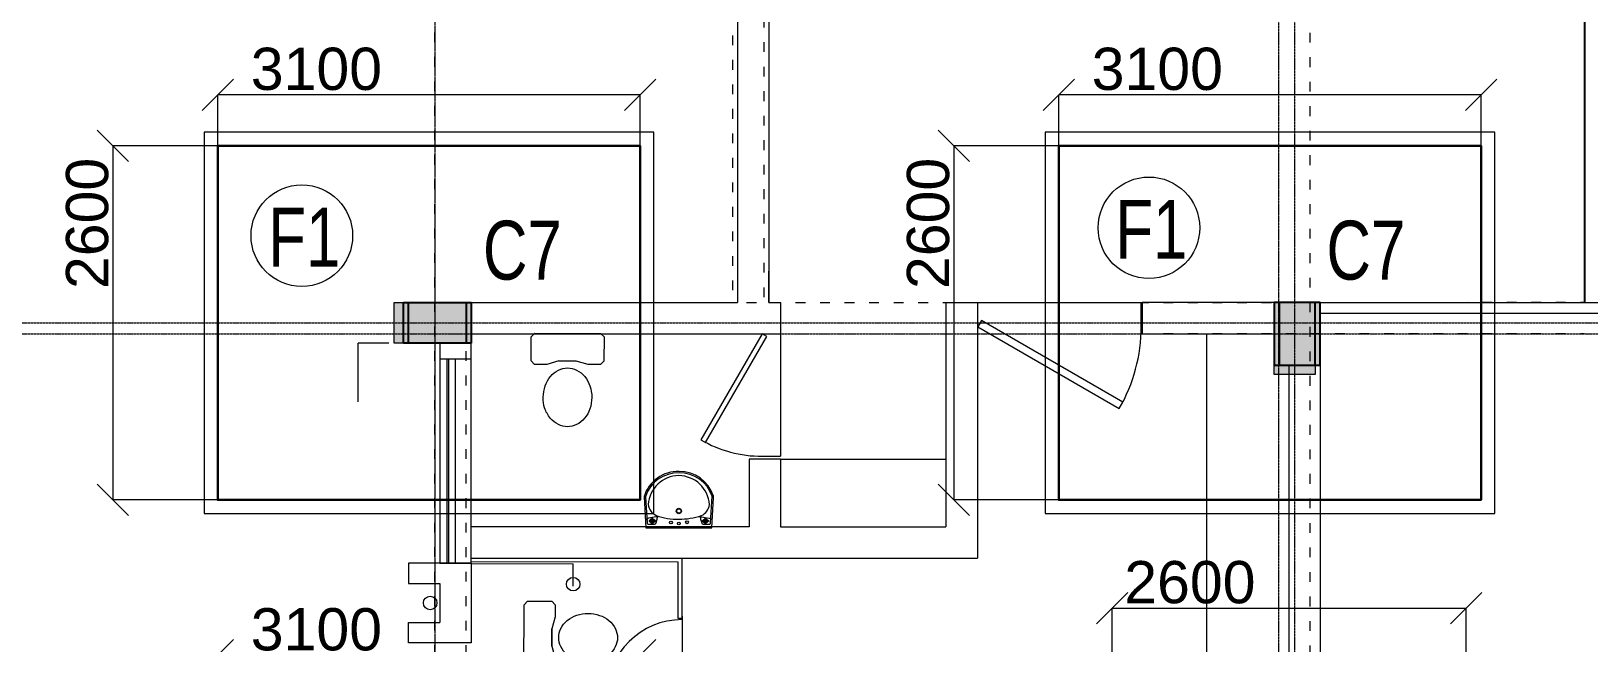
# Model space of a CAD drawing. Header units: inches. Extents: x 719368 to 6315912, y -2624014 to 446967.
# Drawn here: x 5928346 to 5939779, y -2136000 to -2131508 of the extents above; entities that cross this region are included whole.
import ezdxf
from ezdxf.lldxf.tags import DXFTag

# ---------------------------------------------------------------- set-up
doc = ezdxf.new("R2010")
doc.units = ezdxf.units.IN
doc.header["$LTSCALE"] = 20
doc.header["$MEASUREMENT"] = 0
doc.header["$PDMODE"] = 3
for name, pattern in [('ACAD_ISO03W100', [30, 12, -18]), ('CENTER', [2, 1.25, -0.25, 0.25, -0.25]), ('CENTER2', [1.125, 0.75, -0.125, 0.125, -0.125]), ('DASHED2', [0.375, 0.25, -0.125])]:
    doc.linetypes.add(name, pattern=pattern)
doc.layers.get('0').update_dxf_attribs({"color": 51, "lineweight": 30})
doc.layers.get('Defpoints').update_dxf_attribs({"lineweight": 25})
for name, color, linetype, lineweight in [('COL HATCH', 254, 'Continuous', 5), ('COL.FILL', 6, 'Continuous', 20), ('COLUMN', 2, 'Continuous', 25), ('CUBICAL TOILET', 160, 'Continuous', 9), ('DIM', 7, 'Continuous', 13), ('DOOR', 43, 'Continuous', 13), ('FIXTURE', 15, 'DASHDOT', 9), ('FOOTING', 73, 'Continuous', 30), ('Furniture', 13, 'Continuous', 13), ('GRID', 202, 'CENTER', 5), ('HACHE', 6, 'Continuous', 9), ('HIDDEN', 181, 'ACAD_ISO03W100', 18), ('PROJ.', 30, 'DASHED2', 13), ('Railing', 34, 'Continuous', 20), ('STAIR', 4, 'Continuous', 25), ('Text', 7, 'Continuous', 15), ('Ventilator', 6, 'DASHED', 20), ('WALL', 1, 'Continuous', 18), ('Window-Wall', 7, 'Continuous', 20)]:
    doc.layers.add(name, color=color, linetype=linetype, lineweight=lineweight)
doc.layers.add('expension joint', color=248, linetype='Continuous')
doc.styles.add('BOLD', font='arial.ttf')
doc.styles.add('DIM SUMBI', font='arial.ttf')
tags = doc.linetypes.add('DASHDOT', pattern=[1, 0.5, -0.25, 0, -0.25]).pattern_tags.tags
tags[10:11] = [DXFTag(74, 4), DXFTag(75, 0), DXFTag(340, '0'), DXFTag(46, 1.0), DXFTag(50, 0.0), DXFTag(44, 0.0), DXFTag(45, 0.0)]
tags[8:9] = [DXFTag(74, 4), DXFTag(75, 0), DXFTag(340, '0'), DXFTag(46, 1.0), DXFTag(50, 0.0), DXFTag(44, 0.0), DXFTag(45, 0.0)]
tags[6:7] = [DXFTag(74, 4), DXFTag(75, 0), DXFTag(340, '0'), DXFTag(46, 1.0), DXFTag(50, 0.0), DXFTag(44, 0.0), DXFTag(45, 0.0)]
tags[4:5] = [DXFTag(74, 4), DXFTag(75, 0), DXFTag(340, '0'), DXFTag(46, 1.0), DXFTag(50, 0.0), DXFTag(44, 0.0), DXFTag(45, 0.0)]
tags = doc.linetypes.add('DASHED', pattern=[0.75, 0.5, -0.25]).pattern_tags.tags
tags[6:7] = [DXFTag(74, 4), DXFTag(75, 0), DXFTag(340, '0'), DXFTag(46, 1.0), DXFTag(50, 0.0), DXFTag(44, 0.0), DXFTag(45, 0.0)]
tags[4:5] = [DXFTag(74, 4), DXFTag(75, 0), DXFTag(340, '0'), DXFTag(46, 1.0), DXFTag(50, 0.0), DXFTag(44, 0.0), DXFTag(45, 0.0)]
doc.dimstyles.new('PL1', dxfattribs={"dimtxt": 275, "dimasz": 230, "dimexe": 0.18, "dimexo": 12, "dimgap": 30, "dimtad": 1, "dimjust": 1, "dimdec": 0, "dimzin": 0, "dimdsep": 46, "dimtxsty": 'BOLD', "dimblk": 'OBLIQUE', "dimcen": 0.09, "dimclrd": 256, "dimclre": 256, "dimadec": 0, "dimazin": 0, "dimtfac": 1, "dimtdec": 0, "dimtofl": 0, "dimtmove": 0, "dimatfit": 3, "dimfxl": 0.18, "dimtolj": 1, "dimtzin": 0, "dimlwd": -1, "dimlwe": -1, "dimarcsym": 0})

# ---------------------------------------------------------------- blocks, each defined once
blk = doc.blocks.new('CU')
at = {"layer": 'WALL', "linetype": 'CENTER2'}
h = blk.add_hatch(color=256, dxfattribs=at)
h.dxf.hatch_style = 1
h.paths.add_polyline_path([(0, 0.035), (0, -0.265), (0.46, -0.265), (0.46, 0.035)])
at = {"layer": 'COLUMN', "linetype": 'CENTER2'}
blk.add_lwpolyline([(0, 0.035), (0, -0.265), (0.46, -0.265), (0.46, 0.035), (0, 0.035)], dxfattribs=at)
blk = doc.blocks.new('_Oblique')
at = {"layer": 'STAIR', "color": 0, "lineweight": -2}
blk.add_line((-0.5, -0.5), (0.5, 0.5), dxfattribs=at)
blk = doc.blocks.new('*D198')
at = {"layer": 'Defpoints', "color": 0, "transparency": 16777216}
for p in [(5929716, -2136091), (5929716, -2136703), (5932816, -2136711)]:
    blk.add_point(p, dxfattribs=at)
at = {"layer": 'DIM', "transparency": 16777216}
for p, q in [((5929716, -2136691), (5929716, -2136091)), ((5932816, -2136091), (5929716, -2136091)), ((5932816, -2136699), (5932816, -2136091))]:
    blk.add_line(p, q, dxfattribs=at)
at = {"layer": 'DIM', "transparency": 16777216, "xscale": 230, "yscale": 230, "zscale": 230, "rotation": 180}
blk.add_blockref('_Oblique', (5929716, -2136091), dxfattribs=at)
at = {"layer": 'DIM', "transparency": 16777216, "xscale": 230, "yscale": 230, "zscale": 230}
blk.add_blockref('_Oblique', (5932816, -2136091), dxfattribs=at)
at = {"layer": 'DIM', "color": 0, "transparency": 16777216, "insert": (5930440, -2135902), "char_height": 310, "attachment_point": 5, "style": 'BOLD'}
blk.add_mtext('\\A1;3100', dxfattribs=at)
blk = doc.blocks.new('*D199')
at = {"layer": 'Defpoints', "color": 0, "transparency": 16777216}
for p in [(5929956, -2132350), (5928947, -2134950), (5929929, -2134950)]:
    blk.add_point(p, dxfattribs=at)
at = {"layer": 'DIM', "transparency": 16777216}
for p, q in [((5929944, -2132350), (5928947, -2132350)), ((5928947, -2132350), (5928947, -2134950)), ((5929917, -2134950), (5928947, -2134950))]:
    blk.add_line(p, q, dxfattribs=at)
at = {"layer": 'DIM', "transparency": 16777216, "xscale": 230, "yscale": 230, "zscale": 230}
for p, rotation in [((5928947, -2132350), 90), ((5928947, -2134950), 270)]:
    blk.add_blockref('_Oblique', p, dxfattribs=dict(at, rotation=rotation))
at = {"layer": 'DIM', "color": 0, "transparency": 16777216, "insert": (5928759, -2132920), "char_height": 310, "attachment_point": 5, "rotation": 90, "style": 'BOLD'}
blk.add_mtext('\\A1;2600', dxfattribs=at)
blk = doc.blocks.new('*D200')
at = {"layer": 'Defpoints', "color": 0, "transparency": 16777216}
for p in [(5929716, -2131976), (5929716, -2132588), (5932816, -2132596)]:
    blk.add_point(p, dxfattribs=at)
at = {"layer": 'DIM', "transparency": 16777216}
for p, q in [((5929716, -2132576), (5929716, -2131976)), ((5932816, -2131976), (5929716, -2131976)), ((5932816, -2132584), (5932816, -2131976))]:
    blk.add_line(p, q, dxfattribs=at)
at = {"layer": 'DIM', "transparency": 16777216, "xscale": 230, "yscale": 230, "zscale": 230, "rotation": 180}
blk.add_blockref('_Oblique', (5929716, -2131976), dxfattribs=at)
at = {"layer": 'DIM', "transparency": 16777216, "xscale": 230, "yscale": 230, "zscale": 230}
blk.add_blockref('_Oblique', (5932816, -2131976), dxfattribs=at)
at = {"layer": 'DIM', "color": 0, "transparency": 16777216, "insert": (5930440, -2131787), "char_height": 310, "attachment_point": 5, "style": 'BOLD'}
blk.add_mtext('\\A1;3100', dxfattribs=at)
blk = doc.blocks.new('*D209')
at = {"layer": 'Defpoints', "color": 0, "transparency": 16777216}
for p in [(5938880, -2135744), (5938880, -2136428), (5936280, -2136454)]:
    blk.add_point(p, dxfattribs=at)
at = {"layer": 'DIM', "transparency": 16777216}
for p, q in [((5936280, -2136442), (5936280, -2135744)), ((5936280, -2135744), (5938880, -2135744)), ((5938880, -2136416), (5938880, -2135744))]:
    blk.add_line(p, q, dxfattribs=at)
at = {"layer": 'DIM', "transparency": 16777216, "xscale": 230, "yscale": 230, "zscale": 230, "rotation": 180}
blk.add_blockref('_Oblique', (5936280, -2135744), dxfattribs=at)
at = {"layer": 'DIM', "transparency": 16777216, "xscale": 230, "yscale": 230, "zscale": 230}
blk.add_blockref('_Oblique', (5938880, -2135744), dxfattribs=at)
at = {"layer": 'DIM', "color": 0, "transparency": 16777216, "insert": (5936851, -2135556), "char_height": 310, "attachment_point": 5, "style": 'BOLD'}
blk.add_mtext('\\A1;2600', dxfattribs=at)
blk = doc.blocks.new('*D213')
at = {"layer": 'Defpoints', "color": 0, "transparency": 16777216}
for p in [(5936128, -2132350), (5935119, -2134950), (5936101, -2134950)]:
    blk.add_point(p, dxfattribs=at)
at = {"layer": 'DIM', "transparency": 16777216}
for p, q in [((5936116, -2132350), (5935119, -2132350)), ((5935119, -2132350), (5935119, -2134950)), ((5936089, -2134950), (5935119, -2134950))]:
    blk.add_line(p, q, dxfattribs=at)
at = {"layer": 'DIM', "transparency": 16777216, "xscale": 230, "yscale": 230, "zscale": 230}
for p, rotation in [((5935119, -2132350), 90), ((5935119, -2134950), 270)]:
    blk.add_blockref('_Oblique', p, dxfattribs=dict(at, rotation=rotation))
at = {"layer": 'DIM', "color": 0, "transparency": 16777216, "insert": (5934931, -2132920), "char_height": 310, "attachment_point": 5, "rotation": 90, "style": 'BOLD'}
blk.add_mtext('\\A1;2600', dxfattribs=at)
blk = doc.blocks.new('*D214')
at = {"layer": 'Defpoints', "color": 0, "transparency": 16777216}
for p in [(5935888, -2131976), (5935888, -2132588), (5938988, -2132596)]:
    blk.add_point(p, dxfattribs=at)
at = {"layer": 'DIM', "transparency": 16777216}
for p, q in [((5935888, -2132576), (5935888, -2131976)), ((5938988, -2131976), (5935888, -2131976)), ((5938988, -2132584), (5938988, -2131976))]:
    blk.add_line(p, q, dxfattribs=at)
at = {"layer": 'DIM', "transparency": 16777216, "xscale": 230, "yscale": 230, "zscale": 230, "rotation": 180}
blk.add_blockref('_Oblique', (5935888, -2131976), dxfattribs=at)
at = {"layer": 'DIM', "transparency": 16777216, "xscale": 230, "yscale": 230, "zscale": 230}
blk.add_blockref('_Oblique', (5938988, -2131976), dxfattribs=at)
at = {"layer": 'DIM', "color": 0, "transparency": 16777216, "insert": (5936612, -2131787), "char_height": 310, "attachment_point": 5, "style": 'BOLD'}
blk.add_mtext('\\A1;3100', dxfattribs=at)
blk = doc.blocks.new('RH 1200')
for p, q in [((20.99, 0), (20.99, 43.31)), ((21.65, 0), (21.65, 43.31)), ((-21.65, 0), (21.65, 0)), ((21.65, 0), (20.99, 0))]:
    blk.add_line(p, q)
at = {"extrusion": (0, 0, -1)}
blk.add_ellipse((21.65, 0), major_axis=(-30.62, 30.62), ratio=1, start_param=5.497787, end_param=7.068583, dxfattribs=at)
blk = doc.blocks.new('GHH')
at = {"layer": 'DOOR', "ltscale": 20}
blk.add_line((3289.697, -299.103), (3289.697, -299.853), dxfattribs=at)
at = {"layer": 'DOOR', "ltscale": 20, "xscale": 0.015874999996413, "yscale": 0.015874999996413, "zscale": 0.015874999996413, "rotation": 270}
blk.add_blockref('RH 1200', (3289.697, -299.479), dxfattribs=at)
blk = doc.blocks.new('ENGLISH SHEET')
at = {"layer": 'FIXTURE'}
for p, q in [((4663.798, 251.204), (4663.773, 251.179)), ((4663.976, 251.204), (4663.798, 251.204)), ((4664.002, 251.179), (4663.976, 251.204)), ((4663.773, 251.179), (4663.773, 250.696)), ((4663.976, 251.001), (4664.002, 251.09)), ((4664.002, 251.09), (4664.002, 251.179)), ((4663.976, 250.874), (4663.976, 251.001)), ((4663.976, 251.001), (4663.976, 250.874)), ((4664.002, 250.785), (4663.976, 250.874)), ((4664.002, 250.696), (4664.002, 250.785)), ((4663.773, 250.696), (4663.798, 250.67)), ((4663.798, 250.67), (4663.976, 250.67)), ((4663.976, 250.67), (4664.002, 250.696))]:
    blk.add_line(p, q, dxfattribs=at)
blk.add_lwpolyline([(4664.459, 250.937, 0.117036), (4664.443, 251.003, 0.104338), (4664.396, 251.063, 0.09029), (4664.321, 251.105, 0.09898), (4664.243, 251.115, 0.08237), (4664.159, 251.101, 0.09029), (4664.09, 251.063, 0.104338), (4664.043, 251.003, 0.117036), (4664.027, 250.937, 0.117036), (4664.043, 250.871, 0.104338), (4664.09, 250.811, 0.09029), (4664.159, 250.773, 0.08237), (4664.243, 250.759, 0.08237), (4664.327, 250.773, 0.09029), (4664.396, 250.811, 0.104338), (4664.443, 250.871, 0.117036)], format="xyb", close=True, dxfattribs=at)
blk = doc.blocks.new('VENTILATOR')
at = {"layer": 'Ventilator', "ltscale": 0.02}
for p, q in [((-0.18, -1.5), (-0.18, 0)), ((-0.165, 0), (-0.165, -1.5))]:
    blk.add_line(p, q, dxfattribs=at)
at = {"layer": 'Window-Wall'}
for p, q in [((-0.23, 0), (0, 0)), ((-0.23, -1.5), (-0.23, 0)), ((-0.115, 0), (-0.115, -1.5)), ((0, 0), (0, -1.5)), ((-0.23, -1.5), (0, -1.5))]:
    blk.add_line(p, q, dxfattribs=at)
blk = doc.blocks.new('RSA BASIN 9')
for points in [[(-0.1, -16.2, 0.340881), (10.04, -9, 0.074195), (10.06, -8.89), (9.53, 0), (-9.54, 0), (-10.02, -8.77, 0.082611), (-9.96, -9.15, 0.330812), (-0.1, -16.2)], [(0, -15.03, 0.391482), (8.86, -6.67, 0.252869), (6.53, -3.51, 0.087242), (0.02, -2.46, 0.079484), (-6.53, -3.51, 0.2542), (-8.82, -6.67, 0.39026), (0, -15.03)], [(-8.57, -1.96, -0.907437), (-8.45, -1.81), (-7.52, -2.57, -0.907437), (-7.64, -2.72)], [(-8.2, -1.64, -0.907437), (-8.07, -1.49), (-7.14, -2.25, -0.907437), (-7.27, -2.4)], [(-7.82, -1.32, -0.907437), (-7.7, -1.17), (-6.77, -1.93, -0.907437), (-6.89, -2.08)], [(7.82, -1.32, 0.907437), (7.7, -1.17), (6.77, -1.93, 0.907437), (6.89, -2.08)], [(8.2, -1.64, 0.907437), (8.07, -1.49), (7.14, -2.25, 0.907437), (7.27, -2.4)], [(8.57, -1.96, 0.907437), (8.45, -1.81), (7.52, -2.57, 0.907437), (7.64, -2.72)]]:
    blk.add_lwpolyline(points, format="xyb", close=True)
for points in [[(-5.93, -3.31), (-6.16, -2.95, -0.183787), (-6.22, -2.68, 0.126662), (-6.25, -2.43), (-6.59, -1.44, 0.35453), (-7.05, -0.98), (-8.75, -0.98, 0.414214), (-9.14, -1.37), (-9.56, -9.09, 0.329849), (-0.07, -15.81, 0.338736), (9.65, -8.94, 0.075632), (9.66, -8.82), (9.14, -1.37, 0.414214), (8.75, -0.98), (7.05, -0.98, 0.35453), (6.59, -1.44), (6.25, -2.43, 0.126662), (6.22, -2.68, -0.183787), (6.16, -2.95), (5.93, -3.31)], [(-6.18, -3.39), (-6.24, -3.29, 0.220542), (-6.52, -3.11), (-8.75, -2.78, -0.361119), (-9.19, -2.35)], [(6.18, -3.39), (6.24, -3.29, -0.220542), (6.52, -3.11), (8.75, -2.78, 0.358803), (9.21, -2.33, 0.358803)]]:
    blk.add_lwpolyline(points, format="xyb")
for centre, radius in [((-2.35, -1.56), 0.399), ((0, -4.82), 0.771), ((0, -4.82), 0.602), ((0, -1.23), 0.399), ((2.28, -1.51), 0.399)]:
    blk.add_circle(centre, radius)
blk = doc.blocks.new('*U81')
for p, q in [((0, 0), (0, 6)), ((40, 0), (40, 6))]:
    blk.add_line(p, q)
blk.add_lwpolyline([(0, 0), (34.64, -20), (35.52, -18.48), (0.88, 1.52)], close=True)
blk.add_arc((0, 0), 40, 330, 360)
blk = doc.blocks.new('New Doors')
at = {"layer": 'DOOR'}
blk.add_line((0, 0.18), (1.199, 0.18), dxfattribs=at)
at = {"layer": 'DOOR', "xscale": 0.0299845412869386, "yscale": 0.0299845412869386, "zscale": 0.0299845412869386}
blk.add_blockref('*U81', (0, 0), dxfattribs=at)
blk = doc.blocks.new('New Shaft')
at = {"layer": 'FIXTURE'}
blk.add_circle((0.327, -0.302), 0.05, dxfattribs=at)
at = {"layer": 'WALL'}
for p, q in [((0.035, 0), (0.62, 0)), ((0.035, 0), (0.035, -0.46)), ((0.62, 0), (0.62, -0.46)), ((0.185, -0.46), (0.185, -0.23)), ((0.185, -0.23), (0.47, -0.23)), ((0.47, -0.46), (0.47, -0.23)), ((0.035, -0.46), (0.185, -0.46)), ((0.62, -0.46), (0.47, -0.46))]:
    blk.add_line(p, q, dxfattribs=at)
blk = doc.blocks.new('A$C0E890EBD')
at = {"layer": 'COL HATCH', "linetype": 'CENTER2'}
h = blk.add_hatch(color=3, dxfattribs=at)
h.dxf.hatch_style = 1
h.paths.add_polyline_path([(6.69, 8.53), (6.39, 8.53), (6.39, 8.07), (6.69, 8.07)])
h = blk.add_hatch(color=3, dxfattribs=at)
h.dxf.hatch_style = 1
h.paths.add_polyline_path([(6.69, 8.53), (6.39, 8.53), (6.39, 8.07), (6.69, 8.07)])
h = blk.add_hatch(color=3, dxfattribs=at)
h.dxf.hatch_style = 1
h.paths.add_polyline_path([(6.69, 8.53), (6.39, 8.53), (6.39, 8.07), (6.69, 8.07)])
h = blk.add_hatch(color=3, dxfattribs=at)
h.dxf.hatch_style = 1
h.paths.add_polyline_path([(6.69, 8.53), (6.39, 8.53), (6.39, 8.07), (6.69, 8.07)])
at = {"layer": 'COLUMN', "linetype": 'CENTER2'}
h = blk.add_hatch(color=3, dxfattribs=at)
h.dxf.hatch_style = 1
h.paths.add_polyline_path([(0.46, 8.53), (0.46, 8.23), (0, 8.23), (0, 8.53)])
at = {"layer": 'COLUMN', "color": 3, "linetype": 'CENTER2'}
for points in [[(0.46, 8.53), (0.46, 8.23), (0, 8.23), (0, 8.53), (0.46, 8.53)], [(6.69, 8.53), (6.39, 8.53), (6.39, 8.07), (6.69, 8.07), (6.69, 8.53)], [(6.69, 8.53), (6.39, 8.53), (6.39, 8.07), (6.69, 8.07), (6.69, 8.53)], [(6.69, 8.53), (6.39, 8.53), (6.39, 8.07), (6.69, 8.07), (6.69, 8.53)], [(6.69, 8.53), (6.39, 8.53), (6.39, 8.07), (6.69, 8.07), (6.69, 8.53)]]:
    blk.add_lwpolyline(points, dxfattribs=at)
at = {"layer": 'CUBICAL TOILET'}
for p, q in [((2.0072, 6.2083), (2.0075, 6.653)), ((1.9775, 6.623), (0.46, 6.624)), ((1.9772, 6.2083), (1.9775, 6.623)), ((2.0072, 6.2083), (1.9772, 6.2083))]:
    blk.add_line(p, q, dxfattribs=at)
at = {"layer": 'FIXTURE'}
blk.add_line((5.8574, 5.2953), (5.8574, 8.3), dxfattribs=at)
at = {"layer": 'FIXTURE', "ltscale": 0.05}
for p in [(0.46, 6.6115), (1.2074, 6.4452)]:
    blk.add_line(p, (1.2075, 6.611), dxfattribs=at)
blk.add_circle((1.2074, 6.461), 0.05, dxfattribs=at)
at = {"layer": 'Furniture'}
blk.add_line((2.73, 7.3798), (3.9439, 7.3798), dxfattribs=at)
at = {"layer": 'PROJ.'}
blk.add_line((-0.37, 0.3), (-0.37, 8.23), dxfattribs=at)
at = {"layer": 'PROJ.', "ltscale": 0.05}
blk.add_line((0.23, 8.23), (-0.37, 8.23), dxfattribs=at)
at = {"layer": 'Railing'}
for p, q in [((6.69, 8.53), (11.9634, 8.53)), ((6.69, 8.45), (11.9634, 8.45))]:
    blk.add_line(p, q, dxfattribs=at)
at = {"layer": 'WALL'}
for p, q in [((2.4142, 12.11), (2.4142, 8.53)), ((2.6442, 11.88), (2.6442, 8.53)), ((0.46, 8.53), (2.4142, 8.5301)), ((2.6442, 8.5301), (2.73, 8.5301)), ((2.73, 8.5301), (2.73, 8.3)), ((3.9439, 8.53), (3.9439, 8.3)), ((3.9439, 8.53), (4.1739, 8.53)), ((4.1739, 8.53), (4.1739, 6.653)), ((6.39, 8.53), (5.3838, 8.53)), ((5.3838, 8.53), (5.3838, 8.3)), ((6.39, 8.3), (6.39, 8.53)), ((0.46, 8.3), (2.73, 8.3001)), ((3.9439, 8.3), (3.9439, 6.883)), ((5.3838, 8.3), (6.39, 8.3)), ((6.46, 8.07), (6.46, 5.0952)), ((6.69, 8.07), (6.69, 0.3)), ((2.5, 7.3798), (2.5, 6.883)), ((2.73, 7.3798), (2.5, 7.3798)), ((2.73, 7.3798), (2.73, 6.883)), ((2.5, 6.883), (0.46, 6.883)), ((0.46, 6.653), (0.46, 6.883)), ((2.73, 6.883), (3.9439, 6.883)), ((0.46, 6.653), (4.1739, 6.653))]:
    blk.add_line(p, q, dxfattribs=at)
at = {"layer": 'WALL', "linetype": 'CENTER2'}
for p, q in [((2.1375, 8.5301), (2.3675, 8.5301)), ((2.73, 8.5301), (2.73, 8.3001))]:
    blk.add_line(p, q, dxfattribs=at)
at = {"layer": 'WALL'}
blk.add_lwpolyline([(2.6442, 8.53), (2.6442, 8.76)], dxfattribs=at)
at = {"layer": 'WALL', "lineweight": 18}
blk.add_lwpolyline([(2.6442, 8.53), (2.73, 8.53)], dxfattribs=at)
at = {"layer": 'WALL'}
blk.add_lwpolyline([(0.46, 8.23), (0.23, 8.23), (0.23, 8.115), (0.46, 8.115)], close=True, dxfattribs=at)
at = {"layer": 'DOOR', "xscale": -0.8000000001374484, "yscale": 0.8000000001375156, "zscale": 0.8000000001375136, "rotation": 359.9642723067067}
blk.add_blockref('GHH', (2633.9133, 243.8675), dxfattribs=at)
at = {"layer": 'FIXTURE', "extrusion": (0, 0, -1), "zscale": -1}
for p, rotation in [((-262.3228, 4671.5143), 270.125546201552), ((4662.3649, 267.2249), 180.1255462015781)]:
    blk.add_blockref('ENGLISH SHEET', p, dxfattribs=dict(at, rotation=rotation))
at = {"layer": 'FIXTURE', "ltscale": 10000, "extrusion": (0, 0, -1), "xscale": -0.0254326166761463, "yscale": 0.02543261667597108, "zscale": -0.0254326166761463, "rotation": 180.0463963773223}
blk.add_blockref('RSA BASIN 9', (-1.9832, 6.8755), dxfattribs=at)
at = {"layer": 'WALL'}
blk.add_blockref('New Doors', (4.1773, 8.3501), dxfattribs=at)
at = {"layer": 'WALL', "linetype": 'CENTER2', "xscale": 0.7503866670704156, "yscale": 0.7503866670704156, "zscale": 0.7503866670704156, "rotation": 270}
blk.add_blockref('New Doors', (2.595, 8.3), dxfattribs=at)
at = {"layer": 'WALL', "xscale": -1, "rotation": 180}
blk.add_blockref('VENTILATOR', (0.46, 6.615), dxfattribs=at)
at = {"layer": 'WALL', "rotation": 270}
blk.add_blockref('New Shaft', (0.46, 6.65), dxfattribs=at)

msp = doc.modelspace()

# ---------------------------------------------------------------- hatches: boundary and pattern name
at = {"layer": 'COL.FILL'}
for points in [[(5931009.6029, -2133799.5333), (5931539.6029, -2133799.5333), (5931539.6029, -2133499.5333), (5931009.6029, -2133499.5333)], [(5937769.6029, -2134029.5333), (5937769.6029, -2133499.5333), (5937469.6029, -2133499.5333), (5937469.6029, -2134029.5333)]]:
    msp.add_hatch(color=256, dxfattribs=at).paths.add_polyline_path(points)

# ---------------------------------------------------------------- linework, layer by layer
for points in [[(5931009.6029, -2133799.5333), (5931009.6029, -2133499.5333), (5931539.6029, -2133499.5333), (5931539.6029, -2133799.5333)], [(5937769.6029, -2134029.5333), (5937469.6029, -2134029.5333), (5937469.6029, -2133499.5333), (5937769.6029, -2133499.5333)]]:
    msp.add_lwpolyline(points, close=True, dxfattribs=at)
at = {"layer": 'expension joint'}
msp.add_line((5939747.9821, -2130149.5333), (5939747.9821, -2133499.5333), dxfattribs=at)
at = {"layer": 'FOOTING'}
for points in [[(5929715.9746, -2132349.5333), (5929715.9746, -2134949.5333), (5932815.9746, -2134949.5333), (5932815.9746, -2132349.5333)], [(5935888.2256, -2132349.5333), (5935888.2256, -2134949.5333), (5938988.2256, -2134949.5333), (5938988.2256, -2132349.5333)]]:
    msp.add_lwpolyline(points, close=True, dxfattribs=at)
at = {"layer": 'GRID', "ltscale": 0.05}
for p, q in [((5931309.6029, -2115272.6697), (5931309.6029, -2155060.0232)), ((5937619.6029, -2115272.6697), (5937619.6029, -2155060.0232)), ((5937619.6029, -2117346.5938), (5937619.6029, -2155060.0232)), ((5925637.0672, -2133729.5333), (6041274.9246, -2133729.5333))]:
    msp.add_line(p, q, dxfattribs=at)
at = {"layer": 'GRID', "color": 190, "ltscale": 0.05}
for p, q in [((5937500.5819, -2115272.6697), (5937500.5819, -2155060.0232)), ((5925637.0672, -2133649.5344), (6041274.9246, -2133649.5344))]:
    msp.add_line(p, q, dxfattribs=at)
at = {"layer": 'GRID', "ltscale": 0.03}
msp.add_line((5931309.6029, -2118213.2192), (5931309.6029, -2155750.1165), dxfattribs=at)
at = {"layer": 'HACHE'}
for points in [[(5929615.9746, -2132249.5333), (5929615.9746, -2135049.5333), (5932915.9746, -2135049.5333), (5932915.9746, -2132249.5333)], [(5935788.2256, -2132249.5333), (5935788.2256, -2135049.5333), (5939088.2256, -2135049.5333), (5939088.2256, -2132249.5333)]]:
    msp.add_lwpolyline(points, close=True, dxfattribs=at)
at = {"layer": 'HIDDEN', "linetype": 'ACAD_ISO03W100', "ltscale": 0.3}
for p, q in [((5931309.6029, -2142029.5333), (5931309.6029, -2121619.5333)), ((5937500.5819, -2121619.5707), (5937500.5819, -2142029.5333)), ((5937730.5819, -2121619.5707), (5937730.5819, -2142029.5333)), ((5933493.79, -2129919.2352), (5933493.79, -2133499.1523)), ((5933723.79, -2130149.2352), (5933723.79, -2133499.1523)), ((5931257.0695, -2133499.5333), (5939747.9821, -2133499.3389)), ((5931539.6029, -2142029.5333), (5931539.6029, -2133499.5269)), ((5931257.0748, -2133729.5333), (5939747.9874, -2133729.3389))]:
    msp.add_line(p, q, dxfattribs=at)
at = {"layer": 'Text'}
for centre in [(5930333.0721, -2133010.0153), (5936550.2371, -2132952.186)]:
    msp.add_circle(centre, 372.7728, dxfattribs=at)

# ---------------------------------------------------------------- block references
at = {"color": 0, "xscale": 1000, "yscale": 1000, "zscale": 1000}
msp.add_blockref('A$C0E890EBD', (5931117.1028, -2142029.5333), dxfattribs=at)
at = {"layer": 'COLUMN', "linetype": 'CENTER2', "xscale": -1000, "yscale": 1000, "zscale": 1000}
msp.add_blockref('CU', (5931539.6029, -2133534.5333), dxfattribs=at)
at = {"layer": 'COLUMN', "linetype": 'CENTER2', "xscale": 1000, "yscale": 1000, "zscale": 1000, "rotation": 270}
msp.add_blockref('CU', (5937734.6029, -2133499.5333), dxfattribs=at)
msp.add_blockref('CU', (5937734.6029, -2133499.5333), dxfattribs=at)
msp.add_blockref('CU', (5937734.6029, -2133499.5333), dxfattribs=at)
msp.add_blockref('CU', (5937734.6029, -2133499.5333), dxfattribs=at)
msp.add_blockref('CU', (5937734.6029, -2133499.5333), dxfattribs=at)
msp.add_blockref('CU', (5937734.6029, -2133499.5333), dxfattribs=at)
msp.add_blockref('CU', (5937734.6029, -2133499.5333), dxfattribs=at)
msp.add_blockref('CU', (5937734.6029, -2133499.5333), dxfattribs=at)
msp.add_blockref('CU', (5937734.6029, -2133499.5333), dxfattribs=at)
msp.add_blockref('CU', (5937734.6029, -2133499.5333), dxfattribs=at)
msp.add_blockref('CU', (5937734.6029, -2133499.5333), dxfattribs=at)
msp.add_blockref('CU', (5937734.6029, -2133499.5333), dxfattribs=at)

# ---------------------------------------------------------------- texts
at = {"layer": 'Text', "style": 'DIM SUMBI', "width": 0.75}
for s, p in [('F1', (5936304.1196, -2133179.747)), ('F1', (5930086.9545, -2133237.5763)), ('C7', (5931662.1542, -2133332.4086)), ('C7', (5931662.1542, -2133332.4086)), ('C7', (5937853.1332, -2133332.4086))]:
    msp.add_text(s, height=432.432, dxfattribs=at).set_placement(p)

# ---------------------------------------------------------------- dimensions: what is measured, and where the dimension line sits
at = {"layer": 'DIM'}
for base, p1, p2, picture, middle in [((5929715.9746, -2131975.7968), (5932815.9746, -2132595.551), (5929715.9746, -2132587.7389), '*D200', (5930439.7949, -2131975.7968)), ((5935888.2256, -2131975.7968), (5938988.2256, -2132595.551), (5935888.2256, -2132587.7389), '*D214', (5936612.0458, -2131975.7968)), ((5938880.1154, -2135743.8038), (5936280.1154, -2136454.1986), (5938880.1154, -2136427.5189), '*D209', (5936850.9501, -2135743.8038)), ((5929715.9746, -2136090.7968), (5932815.9746, -2136710.551), (5929715.9746, -2136702.7389), '*D198', (5930439.7949, -2136090.7968))]:
    dim = msp.add_linear_dim(base=base, p1=p1, p2=p2, dimstyle='PL1', override={"dimtxt": 310}, dxfattribs=at)
    dim.commit()
    dim.dimension.update_dxf_attribs({"geometry": picture, "text_midpoint": middle, "dimtype": 160})
for base, p1, p2, picture, middle in [((5928946.9613, -2134949.5333), (5929955.6399, -2132349.5333), (5929928.9602, -2134949.5333), '*D199', (5928946.9613, -2132920.368)), ((5935119.2122, -2134949.5333), (5936127.8909, -2132349.5333), (5936101.2111, -2134949.5333), '*D213', (5935119.2122, -2132920.368))]:
    dim = msp.add_linear_dim(base=base, p1=p1, p2=p2, angle=270, dimstyle='PL1', override={"dimtxt": 310}, dxfattribs=at)
    dim.commit()
    dim.dimension.update_dxf_attribs({"geometry": picture, "text_midpoint": middle, "dimtype": 160})

doc.saveas('drawing.dxf')
